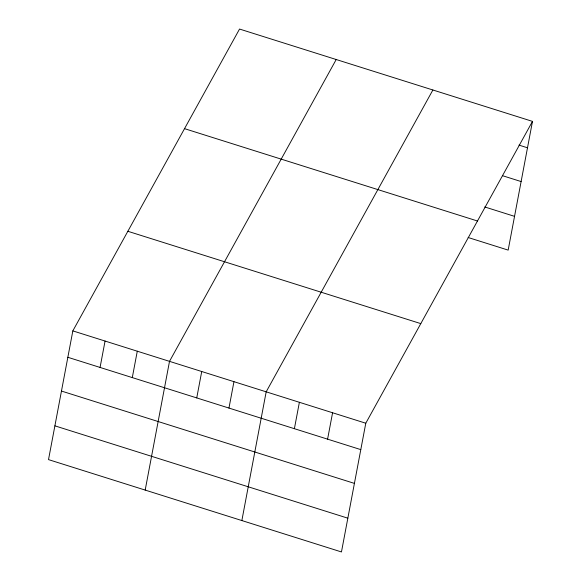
<?xml version="1.0" encoding="UTF-8"?>
<svg xmlns="http://www.w3.org/2000/svg" width="581" height="581" viewBox="0 0 581 581"><rect width="100%" height="100%" fill="white"/><g stroke="black" fill="none" stroke-linecap="round" stroke-linejoin="round"><path stroke-width="0.87" d="M72.836 330.887L48.513 459.615L341.461 551.95L365.783 423.222L532.486 121.385L239.539 29.05L72.836 330.887L365.783 423.222M100.07 367.446L105.059 341.04M132.294 377.599L137.283 351.2M145.185 490.081L169.507 361.36L336.21 59.523M196.741 397.912L201.73 371.513M228.965 408.073L233.954 381.673M241.856 520.554L266.178 391.826L432.881 89.997M294.393 428.691L299.382 402.292M327.59 439.156L332.579 412.757M532.486 121.385L508.164 250.113L468.148 237.506M518.986 145.105L527.497 147.792M502.391 175.651L521.113 181.555M484.75 206.952L514.541 216.35M184.533 128.655L477.473 220.998M127.849 231.282L420.797 323.617M67.846 357.286L360.794 449.621M61.47 391.057L354.41 483.392M54.897 425.844L347.837 518.179"/></g></svg>
